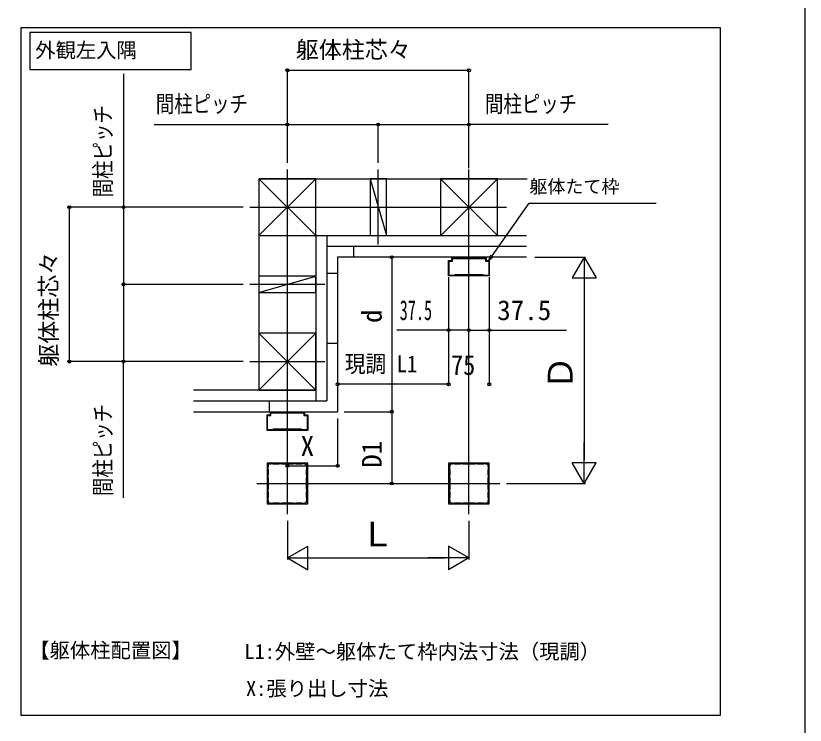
# Model space of a CAD drawing. Units: millimetres, scale not verified. Extents: x -875 to 875, y -1304 to 1297.
# Drawn here: x 292 to 875, y 381 to 905 of the extents above; entities that cross this region are included whole.
import ezdxf
from ezdxf.enums import TextEntityAlignment as Align

# ---------------------------------------------------------------- set-up
doc = ezdxf.new("R2010")
doc.units = ezdxf.units.MM
doc.header["$LTSCALE"] = 8
for name, color, linetype in [('0-2_USER1', 3, 'Continuous'), ('0-4_YKK_12', 2, 'Continuous'), ('0-6_YKK_A1', 4, 'Continuous'), ('0-7_YKK_D', 6, 'Continuous'), ('0-8_YKK_ZWAK', 7, 'Continuous')]:
    doc.layers.add(name, color=color, linetype=linetype)
doc.styles.add('ＭＳ ゴシック', font='')
doc.styles.get('ＭＳ ゴシック').set_extended_font_data('MS Gothic')

msp = doc.modelspace()

# ---------------------------------------------------------------- linework, layer by layer
at = {"layer": '0-2_USER1'}
msp.add_lwpolyline([(302.72, 892.643), (302.72, 865.334), (421.742, 865.334), (421.742, 892.643)], close=True, dxfattribs=at)
at = {"layer": '0-4_YKK_12'}
for p, q in [((492.873, 537.034), (492.873, 791.367)), ((559.873, 736.034), (559.873, 791.367)), ((626.873, 537.034), (626.873, 791.367)), ((465.206, 763.7), (654.539, 763.7)), ((520.539, 706.7), (465.206, 706.7)), ((465.206, 649.7), (520.539, 649.7)), ((470.206, 559.7), (649.539, 559.7))]:
    msp.add_line(p, q, dxfattribs=at)
msp.add_lwpolyline([(296.359, 896.302), (812.328, 896.302), (812.328, 388.505), (296.359, 388.505)], close=True, dxfattribs=at)
at = {"layer": '0-6_YKK_A1'}
for p, q in [((471.873, 784.7), (669.73, 784.7)), ((471.873, 784.7), (471.873, 670.7)), ((471.873, 742.7), (513.873, 784.7)), ((471.873, 784.7), (513.873, 742.7)), ((605.873, 784.7), (647.873, 742.7)), ((606.062, 742.7), (647.873, 784.7)), ((513.873, 742.7), (669.378, 742.7)), ((513.873, 742.7), (513.873, 620.7)), ((521.873, 742.7), (521.873, 620.7)), ((669.378, 734.7), (521.873, 734.7)), ((541.964, 726.7), (541.964, 734.7)), ((471.873, 700.7), (513.873, 712.7)), ((513.873, 700.7), (513.873, 712.7)), ((529.873, 714.609), (521.873, 714.609)), ((471.873, 700.7), (513.873, 700.7)), ((513.873, 670.7), (471.873, 628.7)), ((471.873, 670.7), (513.873, 628.7)), ((529.873, 662.919), (521.873, 662.919)), ((513.873, 628.7), (423.504, 628.7)), ((423.504, 620.7), (521.873, 620.7)), ((479.654, 612.7), (479.654, 620.7)), ((423.504, 612.7), (529.873, 612.7))]:
    msp.add_line(p, q, dxfattribs=at)
for points in [[(471.873, 742.7), (513.873, 742.7), (513.873, 784.7), (471.873, 784.7)], [(553.873, 784.7), (565.873, 742.7), (565.873, 784.7)], [(647.873, 742.7), (647.873, 784.7), (605.873, 784.7), (605.873, 742.7)], [(641.873, 712.901), (627.056, 712.901), (626.983, 712.949), (626.763, 712.949), (626.689, 712.901), (611.873, 712.901), (611.873, 724.301), (614.273, 724.301), (614.273, 726.701), (614.673, 726.701), (614.673, 726.261), (623.273, 726.261), (623.273, 726.701), (623.673, 726.701), (623.673, 726.261), (626.689, 726.261), (626.763, 726.213), (626.983, 726.213), (627.056, 726.261), (630.073, 726.261), (630.073, 726.701), (630.473, 726.701), (630.473, 726.261), (639.073, 726.261), (639.073, 726.701), (639.473, 726.701), (639.473, 724.301), (641.873, 724.301)], [(614.673, 725.861), (639.073, 725.861), (639.073, 723.901), (641.473, 723.901), (641.473, 713.301), (637.673, 713.301), (637.273, 713.701), (616.473, 713.701), (616.073, 713.301), (612.273, 713.301), (612.273, 723.901), (614.673, 723.901)], [(513.873, 628.7), (513.873, 670.7), (471.873, 670.7), (471.873, 628.7)], [(507.873, 598.9), (493.056, 598.9), (492.983, 598.948), (492.763, 598.948), (492.689, 598.9), (477.873, 598.9), (477.873, 610.3), (480.273, 610.3), (480.273, 612.7), (480.673, 612.7), (480.673, 612.26), (489.273, 612.26), (489.273, 612.7), (489.673, 612.7), (489.673, 612.26), (492.689, 612.26), (492.763, 612.212), (492.983, 612.212), (493.056, 612.26), (496.073, 612.26), (496.073, 612.7), (496.473, 612.7), (496.473, 612.26), (505.073, 612.26), (505.073, 612.7), (505.473, 612.7), (505.473, 610.3), (507.873, 610.3)], [(480.673, 611.86), (505.073, 611.86), (505.073, 609.9), (507.473, 609.9), (507.473, 599.3), (503.673, 599.3), (503.273, 599.7), (482.473, 599.7), (482.073, 599.3), (478.273, 599.3), (478.273, 609.9), (480.673, 609.9)], [(507.873, 574.7), (477.873, 574.7), (477.873, 544.7), (507.873, 544.7)], [(641.873, 574.7), (611.873, 574.7), (611.873, 544.7), (641.873, 544.7)]]:
    msp.add_lwpolyline(points, close=True, dxfattribs=at)
for points in [[(553.873, 784.7), (553.873, 742.7), (565.873, 742.7)], [(669.378, 726.7), (529.873, 726.7), (529.873, 612.7)], [(513.873, 712.7), (471.873, 712.7), (471.873, 700.7)], [(497.073, 573.9), (488.673, 573.9), (488.433, 574.14), (486.713, 574.14), (486.473, 573.9), (482.473, 573.9), (482.233, 574.14), (480.513, 574.14), (480.273, 573.9), (478.673, 573.9), (478.673, 572.3), (478.433, 572.06), (478.433, 570.34), (478.673, 570.1), (478.673, 566.1), (478.433, 565.86), (478.433, 564.14), (478.673, 563.9), (478.673, 555.5), (478.433, 555.26), (478.433, 553.54), (478.673, 553.3), (478.673, 549.3), (478.433, 549.06), (478.433, 547.34), (478.673, 547.1), (478.673, 545.5), (480.273, 545.5), (480.513, 545.26), (482.233, 545.26), (482.473, 545.5), (486.473, 545.5), (486.713, 545.26), (488.433, 545.26), (488.673, 545.5), (497.073, 545.5), (497.313, 545.26), (499.033, 545.26), (499.273, 545.5), (503.273, 545.5)], [(503.273, 545.5), (503.513, 545.26), (505.233, 545.26), (505.473, 545.5), (507.073, 545.5), (507.073, 547.1), (507.313, 547.34), (507.313, 549.06), (507.073, 549.3), (507.073, 553.3), (507.313, 553.54), (507.313, 555.26), (507.073, 555.5), (507.073, 563.9), (507.313, 564.14), (507.313, 565.86), (507.073, 566.1), (507.073, 570.1), (507.313, 570.34), (507.313, 572.06), (507.073, 572.3), (507.073, 573.9), (505.473, 573.9), (505.233, 574.14), (503.513, 574.14), (503.273, 573.9), (499.273, 573.9), (499.033, 574.14), (497.313, 574.14), (497.073, 573.9)], [(631.073, 573.9), (622.673, 573.9), (622.433, 574.14), (620.713, 574.14), (620.473, 573.9), (616.473, 573.9), (616.233, 574.14), (614.513, 574.14), (614.273, 573.9), (612.673, 573.9), (612.673, 572.3), (612.433, 572.06), (612.433, 570.34), (612.673, 570.1), (612.673, 566.1), (612.433, 565.86), (612.433, 564.14), (612.673, 563.9), (612.673, 555.5), (612.433, 555.26), (612.433, 553.54), (612.673, 553.3), (612.673, 549.3), (612.433, 549.06), (612.433, 547.34), (612.673, 547.1), (612.673, 545.5), (614.273, 545.5), (614.513, 545.26), (616.233, 545.26), (616.473, 545.5), (620.473, 545.5), (620.713, 545.26), (622.433, 545.26), (622.673, 545.5), (631.073, 545.5), (631.313, 545.26), (633.033, 545.26), (633.273, 545.5), (637.273, 545.5)], [(637.273, 545.5), (637.513, 545.26), (639.233, 545.26), (639.473, 545.5), (641.073, 545.5), (641.073, 547.1), (641.313, 547.34), (641.313, 549.06), (641.073, 549.3), (641.073, 553.3), (641.313, 553.54), (641.313, 555.26), (641.073, 555.5), (641.073, 563.9), (641.313, 564.14), (641.313, 565.86), (641.073, 566.1), (641.073, 570.1), (641.313, 570.34), (641.313, 572.06), (641.073, 572.3), (641.073, 573.9), (639.473, 573.9), (639.233, 574.14), (637.513, 574.14), (637.273, 573.9), (633.273, 573.9), (633.033, 574.14), (631.313, 574.14), (631.073, 573.9)]]:
    msp.add_lwpolyline(points, dxfattribs=at)
at = {"layer": '0-7_YKK_D'}
for p, q in [((492.873, 796.367), (492.873, 865.7)), ((492.873, 864.7), (626.873, 864.7)), ((626.873, 796.367), (626.873, 865.7)), ((371.873, 861.998), (371.873, 763.7)), ((394.443, 824.7), (492.873, 824.7)), ((492.873, 796.367), (492.873, 825.7)), ((492.873, 824.7), (559.873, 824.7)), ((559.873, 796.367), (559.873, 825.7)), ((559.873, 796.367), (559.873, 825.7)), ((559.873, 824.7), (626.873, 824.7)), ((626.873, 792.367), (626.873, 825.7)), ((729.683, 824.7), (626.873, 824.7)), ((460.206, 763.7), (330.873, 763.7)), ((331.873, 763.7), (331.873, 649.7)), ((460.206, 763.7), (370.873, 763.7)), ((371.873, 763.7), (371.873, 706.7)), ((569.873, 726.7), (569.873, 612.7)), ((675.378, 726.7), (712.873, 726.7)), ((711.873, 726.7), (703.123, 711.545)), ((711.873, 726.7), (720.623, 711.545)), ((711.873, 726.7), (711.873, 696.389)), ((611.873, 712.1), (611.873, 631.901)), ((611.873, 712.1), (611.873, 631.901)), ((611.873, 712.1), (611.873, 671.901)), ((641.873, 712.1), (641.873, 631.901)), ((641.873, 712.1), (641.873, 671.901)), ((703.123, 711.545), (720.623, 711.545)), ((460.206, 706.7), (370.873, 706.7)), ((420.206, 706.7), (370.873, 706.7)), ((371.873, 706.7), (371.873, 649.7)), ((711.873, 709.2), (711.873, 577.2)), ((460.206, 649.7), (330.873, 649.7)), ((424.206, 649.7), (370.873, 649.7)), ((371.873, 549.113), (371.873, 649.7)), ((611.873, 632.901), (529.873, 632.9)), ((611.873, 632.901), (612.316, 632.901)), ((641.873, 632.901), (641.43, 632.901)), ((534.873, 612.7), (570.873, 612.7)), ((569.873, 612.7), (569.873, 559.7)), ((529.873, 607.7), (529.873, 571.7)), ((711.873, 559.7), (711.873, 590.011)), ((492.873, 572.7), (529.873, 572.7)), ((711.873, 559.7), (703.123, 574.856)), ((720.623, 574.856), (703.123, 574.856)), ((711.873, 559.7), (720.623, 574.856)), ((654.539, 559.7), (712.873, 559.7)), ((492.873, 532.034), (492.873, 503.7)), ((626.873, 532.034), (626.873, 503.7)), ((492.873, 504.7), (508.028, 513.45)), ((508.028, 495.95), (508.028, 513.45)), ((626.873, 504.7), (611.717, 513.45)), ((611.717, 513.45), (611.717, 495.95)), ((492.873, 504.7), (508.028, 495.95)), ((492.873, 504.7), (523.184, 504.7)), ((510.373, 504.7), (609.373, 504.7)), ((626.873, 504.7), (596.562, 504.7)), ((626.873, 504.7), (611.717, 495.95))]:
    msp.add_line(p, q, dxfattribs=at)
for points in [[(641.516, 724.301), (643.954, 727.782), (671.209, 766.7), (765.08, 766.7)], [(644.886, 727.129), (641.516, 724.301), (643.021, 728.435)], [(626.873, 672.901), (611.873, 672.901), (573.618, 672.901)], [(626.873, 672.901), (641.873, 672.901), (698.764, 672.901)]]:
    msp.add_lwpolyline(points, dxfattribs=at)
for centre in [(492.873, 864.7), (626.873, 864.7), (492.873, 824.7), (559.873, 824.7), (559.873, 824.7), (626.873, 824.7), (331.873, 763.7), (371.873, 763.7), (569.873, 726.7), (371.873, 706.7), (371.873, 706.7), (611.873, 672.901), (626.873, 672.901), (626.873, 672.901), (641.873, 672.901), (331.873, 649.7), (371.873, 649.7), (529.873, 632.9), (611.873, 632.901), (611.873, 632.901), (641.873, 632.901), (569.873, 612.7), (569.873, 612.7), (492.873, 572.7), (529.873, 572.7), (569.873, 559.7)]:
    msp.add_circle(centre, 1.075, dxfattribs=at)
at = {"layer": '0-8_YKK_ZWAK'}
msp.add_lwpolyline([(-875, -1304.2), (875, -1304.2), (875, 1245.8)], dxfattribs=at)

# ---------------------------------------------------------------- texts
at = {"layer": '0-2_USER1', "style": 'ＭＳ ゴシック'}
for s, p in [('外観左入隅', (306.765, 870.746)), ('【躯体柱配置図】', (302.316, 427.746)), ('L1:外壁～躯体たて枠内法寸法（現調）', (461.168, 426.888)), ('X:張り出し寸法', (462.361, 399.587))]:
    msp.add_text(s, height=11, dxfattribs=at).set_placement(p, align=Align.BOTTOM_LEFT)
at = {"layer": '0-7_YKK_D', "style": 'ＭＳ ゴシック'}
for s, height, p in [('躯体柱芯々', 12.46, (499.02, 869.922)), ('躯体たて枠', 9.751, (671.451, 771.117)), ('37.5', 14.66, (647.695, 675.901)), ('X', 14.66, (502.623, 575.7)), ('Ｌ', 18.33, (546.805, 507.7))]:
    msp.add_text(s, height=height, dxfattribs=at).set_placement(p, align=Align.BOTTOM_LEFT)
for s, height, width, p in [('間柱ピッチ', 12.46, 0.8, (395.743, 829.922)), ('間柱ピッチ', 12.46, 0.8, (638.67, 829.922)), ('37.5', 14.66, 0.6, (575.732, 675.901)), ('現調 L1', 12.46, 0.9, (535.231, 638.025)), ('75', 14.66, 0.9, (613.578, 635.401))]:
    msp.add_text(s, height=height, dxfattribs=dict(at, width=width)).set_placement(p, align=Align.BOTTOM_LEFT)
at = {"layer": '0-7_YKK_D', "style": 'ＭＳ ゴシック', "width": 0.8}
for p in [(366.651, 770.985), (366.651, 550.413)]:
    msp.add_text('間柱ピッチ', height=12.46, rotation=90, dxfattribs=at).set_placement(p, align=Align.BOTTOM_LEFT)
at = {"layer": '0-7_YKK_D', "style": 'ＭＳ ゴシック'}
for s, height, p in [('躯体柱芯々', 12.46, (326.651, 645.848)), ('d', 14.66, (566.873, 678.148)), ('Ｄ', 18.33, (708.873, 628.854)), ('D1', 14.66, (566.873, 571.257))]:
    msp.add_text(s, height=height, rotation=90, dxfattribs=at).set_placement(p, align=Align.BOTTOM_LEFT)

doc.saveas('drawing.dxf')
